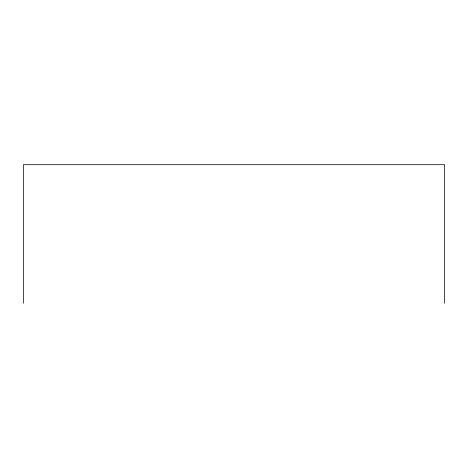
<?xml version="1.0" encoding="UTF-8"?>
<svg xmlns="http://www.w3.org/2000/svg" width="468" height="468" viewBox="0 0 468 468"><rect width="100%" height="100%" fill="white"/><g stroke="black" fill="none" stroke-linecap="round" stroke-linejoin="round"><path stroke-width="0.7" d="M444.6 303.305L444.6 164.695L23.4 164.695L23.4 303.305"/></g></svg>
